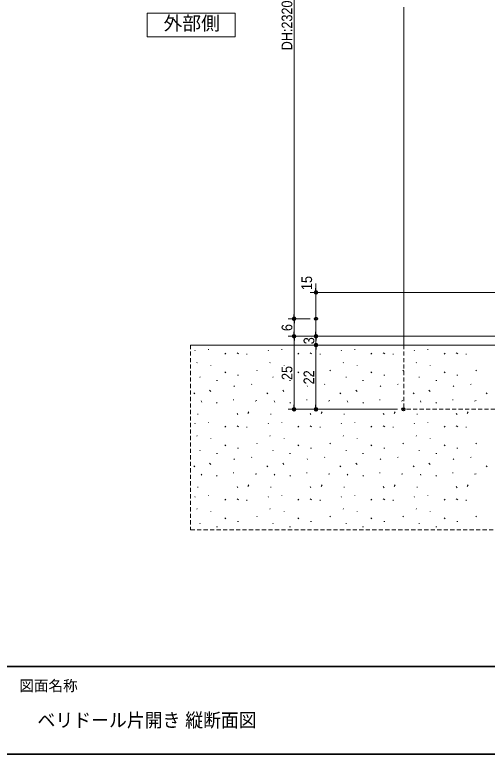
# Model space of a CAD drawing. Units: millimetres, scale not verified. Extents: x -606 to 606, y -304 to 304.
# Drawn here: x -391.8 to -230.2, y -277 to -24 of the extents above; entities that cross this region are included whole.
import ezdxf
from ezdxf.enums import TextEntityAlignment as Align

# ---------------------------------------------------------------- set-up
doc = ezdxf.new("R2010")
doc.units = ezdxf.units.MM
doc.header["$LTSCALE"] = 2
doc.header["$PDMODE"] = 32
doc.header["$PDSIZE"] = 1
doc.linetypes.add('USER2', pattern=[1.11, 0.71, -0.4])
for name, color, linetype, lineweight in [('0-0_2寸法-3', 7, 'Continuous', 15), ('0-1_1図面枠', 7, 'Continuous', 20), ('0-2_3一般', 7, 'Continuous', 15), ('0-3_2寸法-1', 7, 'Continuous', 15), ('0-4_0', 7, 'Continuous', 25)]:
    doc.layers.add(name, color=color, linetype=linetype, lineweight=lineweight)
doc.layers.add('0-5_Defpoints', color=7, linetype='Continuous')
doc.styles.add('ＭＳ Ｐゴシック', font='')
doc.styles.get('ＭＳ Ｐゴシック').set_extended_font_data('MS PGothic')

# ---------------------------------------------------------------- blocks, each defined once
blk = doc.blocks.new('グループ-2')
at = {"layer": '0-1_1図面枠', "lineweight": 35}
blk.add_line((-800, -494), (800, -494), dxfattribs=at)
blk.add_lwpolyline([(-800, 554), (800, 554), (800, -554), (-800, -554)], close=True, dxfattribs=at)
blk = doc.blocks.new('図面枠')
at = {"layer": '0-1_1図面枠'}
blk.add_blockref('グループ-2', (0, 0), dxfattribs=at)
at = {"layer": '0-1_1図面枠', "style": 'ＭＳ Ｐゴシック'}
blk.add_text('図面名称', height=7.331, dxfattribs=at).set_placement((-423.001, -512.998), align=Align.BOTTOM_LEFT)
blk = doc.blocks.new('グループ-10')
at = {"layer": '0-2_3一般'}
for p, q in [((-302.807, -277.577), (-302.583, -278.026)), ((-293.43, -276.907), (-293.43, -277.242)), ((-252.807, -277.577), (-252.583, -278.026)), ((-243.43, -276.907), (-243.43, -277.242)), ((-202.807, -277.577), (-202.583, -278.026)), ((-193.43, -276.907), (-193.43, -277.242)), ((-152.807, -277.577), (-152.583, -278.026)), ((-143.43, -276.907), (-143.43, -277.242)), ((-282.379, -280.256), (-281.709, -279.587)), ((-273.001, -279.922), (-274.006, -279.252)), ((-267.208, -279.922), (-267.208, -280.511)), ((-232.379, -280.256), (-231.709, -279.587)), ((-223.001, -279.922), (-224.006, -279.252)), ((-217.208, -279.922), (-217.208, -280.511)), ((-182.379, -280.256), (-181.709, -279.587)), ((-173.001, -279.922), (-174.006, -279.252)), ((-167.208, -279.922), (-167.208, -280.511)), ((-132.379, -280.256), (-131.709, -279.587)), ((-123.001, -279.922), (-124.006, -279.252)), ((-117.208, -279.922), (-117.208, -280.511)), ((-301.468, -286.285), (-301.28, -285.91)), ((-291.833, -288.015), (-291.833, -287.68)), ((-251.468, -286.285), (-251.28, -285.91)), ((-241.833, -288.015), (-241.833, -287.68)), ((-201.468, -286.285), (-201.28, -285.91)), ((-191.833, -288.015), (-191.833, -287.68)), ((-151.468, -286.285), (-151.28, -285.91)), ((-141.833, -288.015), (-141.833, -287.68)), ((-282.379, -292.313), (-281.709, -292.983)), ((-260.158, -291.612), (-260.586, -291.184)), ((-232.379, -292.313), (-231.709, -292.983)), ((-210.158, -291.612), (-210.586, -291.184)), ((-182.379, -292.313), (-181.709, -292.983)), ((-160.158, -291.612), (-160.586, -291.184)), ((-132.379, -292.313), (-131.709, -292.983)), ((-110.158, -291.612), (-110.586, -291.184)), ((-299.459, -296.332), (-299.306, -295.874)), ((-288.072, -298.341), (-287.402, -298.341)), ((-273.671, -294.657), (-273.001, -294.657)), ((-249.459, -296.332), (-249.306, -295.874)), ((-238.072, -298.341), (-237.402, -298.341)), ((-223.671, -294.657), (-223.001, -294.657)), ((-199.459, -296.332), (-199.306, -295.874)), ((-188.072, -298.341), (-187.402, -298.341)), ((-173.671, -294.657), (-173.001, -294.657)), ((-149.459, -296.332), (-149.306, -295.874)), ((-138.072, -298.341), (-137.402, -298.341)), ((-123.671, -294.657), (-123.001, -294.657)), ((-276.146, -301.866), (-275.708, -302.305)), ((-264.194, -301.02), (-263.859, -300.685)), ((-226.146, -301.866), (-225.708, -302.305)), ((-214.194, -301.02), (-213.859, -300.685)), ((-176.146, -301.866), (-175.708, -302.305)), ((-164.194, -301.02), (-163.859, -300.685)), ((-126.146, -301.866), (-125.708, -302.305)), ((-114.194, -301.02), (-113.859, -300.685)), ((-303.604, -306.692), (-302.934, -307.361)), ((-292.801, -304.934), (-291.924, -305.811)), ((-253.604, -306.692), (-252.934, -307.361)), ((-242.801, -304.934), (-241.924, -305.811)), ((-203.604, -306.692), (-202.934, -307.361)), ((-192.801, -304.934), (-191.924, -305.811)), ((-153.604, -306.692), (-152.934, -307.361)), ((-142.801, -304.934), (-141.924, -305.811)), ((-103.604, -306.692), (-102.934, -307.361)), ((-298.605, -312.287), (-298.167, -313.163)), ((-287.979, -313.262), (-287.541, -313.7)), ((-276.584, -311.508), (-276.146, -311.508)), ((-260.51, -312.072), (-261.515, -312.407)), ((-248.605, -312.287), (-248.167, -313.163)), ((-237.979, -313.262), (-237.541, -313.7)), ((-226.584, -311.508), (-226.146, -311.508)), ((-210.51, -312.072), (-211.515, -312.407)), ((-198.605, -312.287), (-198.167, -313.163)), ((-187.979, -313.262), (-187.541, -313.7)), ((-176.584, -311.508), (-176.146, -311.508)), ((-160.51, -312.072), (-161.515, -312.407)), ((-148.605, -312.287), (-148.167, -313.163)), ((-137.979, -313.262), (-137.541, -313.7)), ((-126.584, -311.508), (-126.146, -311.508)), ((-110.51, -312.072), (-111.515, -312.407)), ((-300.798, -321.449), (-300.798, -321.114)), ((-274.006, -320.779), (-273.433, -321.64)), ((-266.538, -320.779), (-265.869, -319.775)), ((-250.798, -321.449), (-250.798, -321.114)), ((-224.006, -320.779), (-223.433, -321.64)), ((-216.538, -320.779), (-215.869, -319.775)), ((-200.798, -321.449), (-200.798, -321.114)), ((-174.006, -320.779), (-173.433, -321.64)), ((-166.538, -320.779), (-165.869, -319.775)), ((-150.798, -321.449), (-150.798, -321.114)), ((-124.006, -320.779), (-123.433, -321.64)), ((-116.538, -320.779), (-115.869, -319.775)), ((-302.807, -327.577), (-302.583, -328.026)), ((-293.43, -326.907), (-293.43, -327.242)), ((-252.807, -327.577), (-252.583, -328.026)), ((-243.43, -326.907), (-243.43, -327.242)), ((-202.807, -327.577), (-202.583, -328.026)), ((-193.43, -326.907), (-193.43, -327.242)), ((-152.807, -327.577), (-152.583, -328.026)), ((-143.43, -326.907), (-143.43, -327.242)), ((-282.379, -330.256), (-281.709, -329.587)), ((-273.001, -329.922), (-274.006, -329.252)), ((-267.208, -329.922), (-267.208, -330.511)), ((-232.379, -330.256), (-231.709, -329.587)), ((-223.001, -329.922), (-224.006, -329.252)), ((-217.208, -329.922), (-217.208, -330.511)), ((-182.379, -330.256), (-181.709, -329.587)), ((-173.001, -329.922), (-174.006, -329.252)), ((-167.208, -329.922), (-167.208, -330.511)), ((-132.379, -330.256), (-131.709, -329.587)), ((-123.001, -329.922), (-124.006, -329.252)), ((-117.208, -329.922), (-117.208, -330.511)), ((-301.468, -336.285), (-301.28, -335.91)), ((-291.833, -338.015), (-291.833, -337.68)), ((-251.468, -336.285), (-251.28, -335.91)), ((-241.833, -338.015), (-241.833, -337.68)), ((-201.468, -336.285), (-201.28, -335.91)), ((-191.833, -338.015), (-191.833, -337.68)), ((-151.468, -336.285), (-151.28, -335.91)), ((-141.833, -338.015), (-141.833, -337.68)), ((-282.379, -342.313), (-281.709, -342.983)), ((-260.158, -341.612), (-260.586, -341.184)), ((-232.379, -342.313), (-231.709, -342.983)), ((-210.158, -341.612), (-210.586, -341.184)), ((-182.379, -342.313), (-181.709, -342.983)), ((-160.158, -341.612), (-160.586, -341.184)), ((-132.379, -342.313), (-131.709, -342.983)), ((-110.158, -341.612), (-110.586, -341.184)), ((-299.459, -346.332), (-299.306, -345.874)), ((-288.072, -348.341), (-287.402, -348.341)), ((-273.671, -344.657), (-273.001, -344.657)), ((-249.459, -346.332), (-249.306, -345.874)), ((-238.072, -348.341), (-237.402, -348.341)), ((-223.671, -344.657), (-223.001, -344.657)), ((-199.459, -346.332), (-199.306, -345.874)), ((-188.072, -348.341), (-187.402, -348.341)), ((-173.671, -344.657), (-173.001, -344.657)), ((-149.459, -346.332), (-149.306, -345.874)), ((-138.072, -348.341), (-137.402, -348.341)), ((-123.671, -344.657), (-123.001, -344.657)), ((-276.146, -351.866), (-275.708, -352.305)), ((-264.194, -351.02), (-263.859, -350.685)), ((-226.146, -351.866), (-225.708, -352.305)), ((-214.194, -351.02), (-213.859, -350.685)), ((-176.146, -351.866), (-175.708, -352.305)), ((-164.194, -351.02), (-163.859, -350.685)), ((-126.146, -351.866), (-125.708, -352.305)), ((-114.194, -351.02), (-113.859, -350.685)), ((-303.604, -356.692), (-302.934, -357.361)), ((-292.801, -354.934), (-291.924, -355.811)), ((-253.604, -356.692), (-252.934, -357.361)), ((-242.801, -354.934), (-241.924, -355.811)), ((-203.604, -356.692), (-202.934, -357.361)), ((-192.801, -354.934), (-191.924, -355.811)), ((-153.604, -356.692), (-152.934, -357.361)), ((-142.801, -354.934), (-141.924, -355.811)), ((-103.604, -356.692), (-102.934, -357.361)), ((-298.605, -362.287), (-298.167, -363.163)), ((-287.979, -363.262), (-287.541, -363.7)), ((-276.584, -361.508), (-276.146, -361.508)), ((-260.51, -362.072), (-261.515, -362.407)), ((-248.605, -362.287), (-248.167, -363.163)), ((-237.979, -363.262), (-237.541, -363.7)), ((-226.584, -361.508), (-226.146, -361.508)), ((-210.51, -362.072), (-211.515, -362.407)), ((-198.605, -362.287), (-198.167, -363.163)), ((-187.979, -363.262), (-187.541, -363.7)), ((-176.584, -361.508), (-176.146, -361.508)), ((-160.51, -362.072), (-161.515, -362.407)), ((-148.605, -362.287), (-148.167, -363.163)), ((-137.979, -363.262), (-137.541, -363.7)), ((-126.584, -361.508), (-126.146, -361.508)), ((-110.51, -362.072), (-111.515, -362.407)), ((-300.798, -371.449), (-300.798, -371.114)), ((-274.006, -370.779), (-273.433, -371.64)), ((-266.538, -370.779), (-265.869, -369.775)), ((-250.798, -371.449), (-250.798, -371.114)), ((-224.006, -370.779), (-223.433, -371.64)), ((-216.538, -370.779), (-215.869, -369.775)), ((-200.798, -371.449), (-200.798, -371.114)), ((-174.006, -370.779), (-173.433, -371.64)), ((-166.538, -370.779), (-165.869, -369.775)), ((-150.798, -371.449), (-150.798, -371.114)), ((-124.006, -370.779), (-123.433, -371.64)), ((-116.538, -370.779), (-115.869, -369.775)), ((-302.807, -377.577), (-302.583, -378.026)), ((-293.43, -376.907), (-293.43, -377.242)), ((-273.001, -379.922), (-274.006, -379.252)), ((-252.807, -377.577), (-252.583, -378.026)), ((-243.43, -376.907), (-243.43, -377.242)), ((-223.001, -379.922), (-224.006, -379.252)), ((-202.807, -377.577), (-202.583, -378.026)), ((-193.43, -376.907), (-193.43, -377.242)), ((-173.001, -379.922), (-174.006, -379.252)), ((-152.807, -377.577), (-152.583, -378.026)), ((-143.43, -376.907), (-143.43, -377.242)), ((-123.001, -379.922), (-124.006, -379.252)), ((-282.379, -380.256), (-281.709, -379.587)), ((-267.208, -379.922), (-267.208, -380.511)), ((-232.379, -380.256), (-231.709, -379.587)), ((-217.208, -379.922), (-217.208, -380.511)), ((-182.379, -380.256), (-181.709, -379.587)), ((-167.208, -379.922), (-167.208, -380.511)), ((-132.379, -380.256), (-131.709, -379.587)), ((-117.208, -379.922), (-117.208, -380.511)), ((-301.468, -386.285), (-301.28, -385.91)), ((-291.833, -388.015), (-291.833, -387.68)), ((-251.468, -386.285), (-251.28, -385.91)), ((-241.833, -388.015), (-241.833, -387.68)), ((-201.468, -386.285), (-201.28, -385.91)), ((-191.833, -388.015), (-191.833, -387.68)), ((-151.468, -386.285), (-151.28, -385.91)), ((-141.833, -388.015), (-141.833, -387.68)), ((-282.379, -392.313), (-281.709, -392.983)), ((-273.671, -394.657), (-273.001, -394.657)), ((-260.158, -391.612), (-260.586, -391.184)), ((-232.379, -392.313), (-231.709, -392.983)), ((-223.671, -394.657), (-223.001, -394.657)), ((-210.158, -391.612), (-210.586, -391.184)), ((-182.379, -392.313), (-181.709, -392.983)), ((-173.671, -394.657), (-173.001, -394.657)), ((-160.158, -391.612), (-160.586, -391.184)), ((-132.379, -392.313), (-131.709, -392.983)), ((-123.671, -394.657), (-123.001, -394.657)), ((-110.158, -391.612), (-110.586, -391.184)), ((-299.459, -396.332), (-299.306, -395.874)), ((-288.072, -398.341), (-287.402, -398.341)), ((-249.459, -396.332), (-249.306, -395.874)), ((-238.072, -398.341), (-237.402, -398.341)), ((-199.459, -396.332), (-199.306, -395.874)), ((-188.072, -398.341), (-187.402, -398.341)), ((-149.459, -396.332), (-149.306, -395.874)), ((-138.072, -398.341), (-137.402, -398.341))]:
    blk.add_line(p, q, dxfattribs=at)
blk = doc.blocks.new('_Dot')
at = {"layer": '0-4_0'}
blk.add_line((-1, 0), (-2, 0), dxfattribs=at)
for points in [[(0, 0), (-1, 0), (-0.992, 0.125)], [(0, 0), (-0.992, -0.125), (-1, 0)], [(0, 0), (-0.992, 0.125), (-0.969, 0.249)], [(0, 0), (-0.969, -0.249), (-0.992, -0.125)], [(0, 0), (-0.969, 0.249), (-0.93, 0.368)], [(0, 0), (-0.93, -0.368), (-0.969, -0.249)], [(0, 0), (-0.93, 0.368), (-0.876, 0.482)], [(0, 0), (-0.876, -0.482), (-0.93, -0.368)], [(0, 0), (-0.876, 0.482), (-0.809, 0.588)], [(0, 0), (-0.809, -0.588), (-0.876, -0.482)], [(0, 0), (-0.809, 0.588), (-0.729, 0.685)], [(0, 0), (-0.729, -0.685), (-0.809, -0.588)], [(0, 0), (-0.729, 0.685), (-0.637, 0.771)], [(0, 0), (-0.637, -0.771), (-0.729, -0.685)], [(0, 0), (-0.637, 0.771), (-0.536, 0.844)], [(0, 0), (-0.536, -0.844), (-0.637, -0.771)], [(0, 0), (-0.536, 0.844), (-0.426, 0.905)], [(0, 0), (-0.426, -0.905), (-0.536, -0.844)], [(0, 0), (-0.426, 0.905), (-0.309, 0.951)], [(0, 0), (-0.309, -0.951), (-0.426, -0.905)], [(0, 0), (-0.309, 0.951), (-0.187, 0.982)], [(0, 0), (-0.187, -0.982), (-0.309, -0.951)], [(0, 0), (-0.187, 0.982), (-0.063, 0.998)], [(0, 0), (-0.063, -0.998), (-0.187, -0.982)], [(0, 0), (-0.063, 0.998), (0.063, 0.998)], [(0, 0), (0.063, -0.998), (-0.063, -0.998)], [(0, 0), (0.063, 0.998), (0.187, 0.982)], [(0, 0), (0.187, 0.982), (0.309, 0.951)], [(0, 0), (0.309, 0.951), (0.426, 0.905)], [(0, 0), (0.426, 0.905), (0.536, 0.844)], [(0, 0), (0.536, 0.844), (0.637, 0.771)], [(0, 0), (0.637, 0.771), (0.729, 0.685)], [(0, 0), (0.729, 0.685), (0.809, 0.588)], [(0, 0), (0.809, 0.588), (0.876, 0.482)], [(0, 0), (0.876, 0.482), (0.93, 0.368)], [(0, 0), (0.93, 0.368), (0.969, 0.249)], [(0, 0), (0.969, 0.249), (0.992, 0.125)], [(0, 0), (0.992, 0.125), (1, 0)], [(0, 0), (0.187, -0.982), (0.063, -0.998)], [(0, 0), (0.309, -0.951), (0.187, -0.982)], [(0, 0), (0.426, -0.905), (0.309, -0.951)], [(0, 0), (0.536, -0.844), (0.426, -0.905)], [(0, 0), (0.637, -0.771), (0.536, -0.844)], [(0, 0), (0.729, -0.685), (0.637, -0.771)], [(0, 0), (0.809, -0.588), (0.729, -0.685)], [(0, 0), (0.876, -0.482), (0.809, -0.588)], [(0, 0), (0.93, -0.368), (0.876, -0.482)], [(0, 0), (0.969, -0.249), (0.93, -0.368)], [(0, 0), (0.992, -0.125), (0.969, -0.249)], [(0, 0), (1, 0), (0.992, -0.125)]]:
    blk.add_solid(points, dxfattribs=at)
blk = doc.blocks.new('グループ-12')
at = {"layer": '0-0_2寸法-3'}
blk.add_lwpolyline([(-335.4, -47), (-275.4, -47), (-275.4, -63), (-335.4, -63)], close=True, dxfattribs=at)
at = {"layer": '0-0_2寸法-3', "style": 'ＭＳ Ｐゴシック'}
blk.add_text('外部側', height=9.428, dxfattribs=at).set_placement((-324.297, -61.359), align=Align.BOTTOM_LEFT)

msp = doc.modelspace()

# ---------------------------------------------------------------- linework, layer by layer
at = {"layer": '0-2_3一般'}
for p, q in [((-258.75, 94), (-258.75, -137)), ((-226.75, -137), (-331.649, -137))]:
    msp.add_line(p, q, dxfattribs=at)
at = {"layer": '0-2_3一般', "linetype": 'USER2'}
for p in [(-258.75, -137), (-225.25, -159)]:
    msp.add_line(p, (-258.75, -159), dxfattribs=at)
msp.add_lwpolyline([(-331.649, -137), (-331.649, -200.248), (15.598, -200.248)], dxfattribs=at)
at = {"layer": '0-3_2寸法-1'}
for p, q in [((-296.25, 71.499), (-296.25, -126.499)), ((-288.75, -117.499), (-288.75, -115.999)), ((-176.25, -119), (-290.75, -119)), ((-288.75, -119), (-288.75, -134)), ((-290.75, -128), (-298.25, -128)), ((-290.75, -128), (-298.25, -128)), ((-296.25, -129.501), (-296.25, -132.499)), ((-288.75, -132.499), (-288.75, -130.999)), ((-290.75, -134), (-298.25, -134)), ((-290.75, -134), (-298.25, -134)), ((-227.25, -134), (-290.75, -134)), ((-227.25, -134), (-290.75, -134)), ((-288.75, -134), (-288.75, -137)), ((-296.25, -135.501), (-296.25, -157.499)), ((-288.75, -135.501), (-288.75, -137.001)), ((-290.75, -137), (-290.73, -137)), ((-288.75, -138.501), (-288.75, -140.001)), ((-288.75, -157.499), (-288.75, -138.501)), ((-286.75, -137), (-286.75, -137)), ((-290.75, -159), (-298.25, -159)), ((-260.85, -159), (-290.75, -159))]:
    msp.add_line(p, q, dxfattribs=at)
at = {"layer": '0-5_Defpoints'}
for p in [(-296.25, -128), (-288.75, -128), (-296.25, -134), (-288.75, -134), (-288.75, -134), (-288.75, -137), (-288.75, -137), (-296.25, -159), (-288.75, -159), (-258.85, -159)]:
    msp.add_point(p, dxfattribs=at)

# ---------------------------------------------------------------- block references
at = {"layer": '0-0_2寸法-3', "xscale": 0.5, "yscale": 0.5}
msp.add_blockref('グループ-12', (-178.75, 0), dxfattribs=at)
at = {"layer": '0-1_1図面枠', "xscale": 0.5, "yscale": 0.5}
msp.add_blockref('図面枠', (-178.75, 0), dxfattribs=at)
at = {"layer": '0-2_3一般', "xscale": 0.5, "yscale": 0.5}
msp.add_blockref('グループ-10', (-178.75, 0), dxfattribs=at)
at = {"layer": '0-3_2寸法-1', "xscale": 0.7503418, "yscale": 0.7503418}
for p, rotation in [((-288.75, -119), 270), ((-296.25, -128), 270), ((-296.25, -128), 90), ((-296.25, -134), 270), ((-296.25, -134), 90), ((-288.75, -134), 270), ((-288.75, -134), 90), ((-288.75, -137), 90), ((-288.75, -137), 90), ((-296.25, -159), 270), ((-288.75, -159), 270)]:
    msp.add_blockref('_Dot', p, dxfattribs=dict(at, rotation=rotation))

# ---------------------------------------------------------------- texts
at = {"layer": '0-1_1図面枠', "style": 'ＭＳ Ｐゴシック', "width": 0.95}
msp.add_text('ベリドール片開き 縦断面図', height=4.717, dxfattribs=at).set_placement((-384.02, -269.118), align=Align.BOTTOM_LEFT)
at = {"layer": '0-3_2寸法-1', "style": 'ＭＳ Ｐゴシック', "width": 0.9}
for s, p in [('DH:2320', (-295.754, -36.165)), ('15', (-288.998, -118.193)), ('6', (-295.744, -132.23)), ('3', (-288.244, -136.73)), ('25', (-295.744, -148.959)), ('22', (-288.244, -150.459))]:
    msp.add_text(s, height=3.666, rotation=90, dxfattribs=at).set_placement(p, align=Align.BOTTOM_LEFT)

doc.saveas('drawing.dxf')
